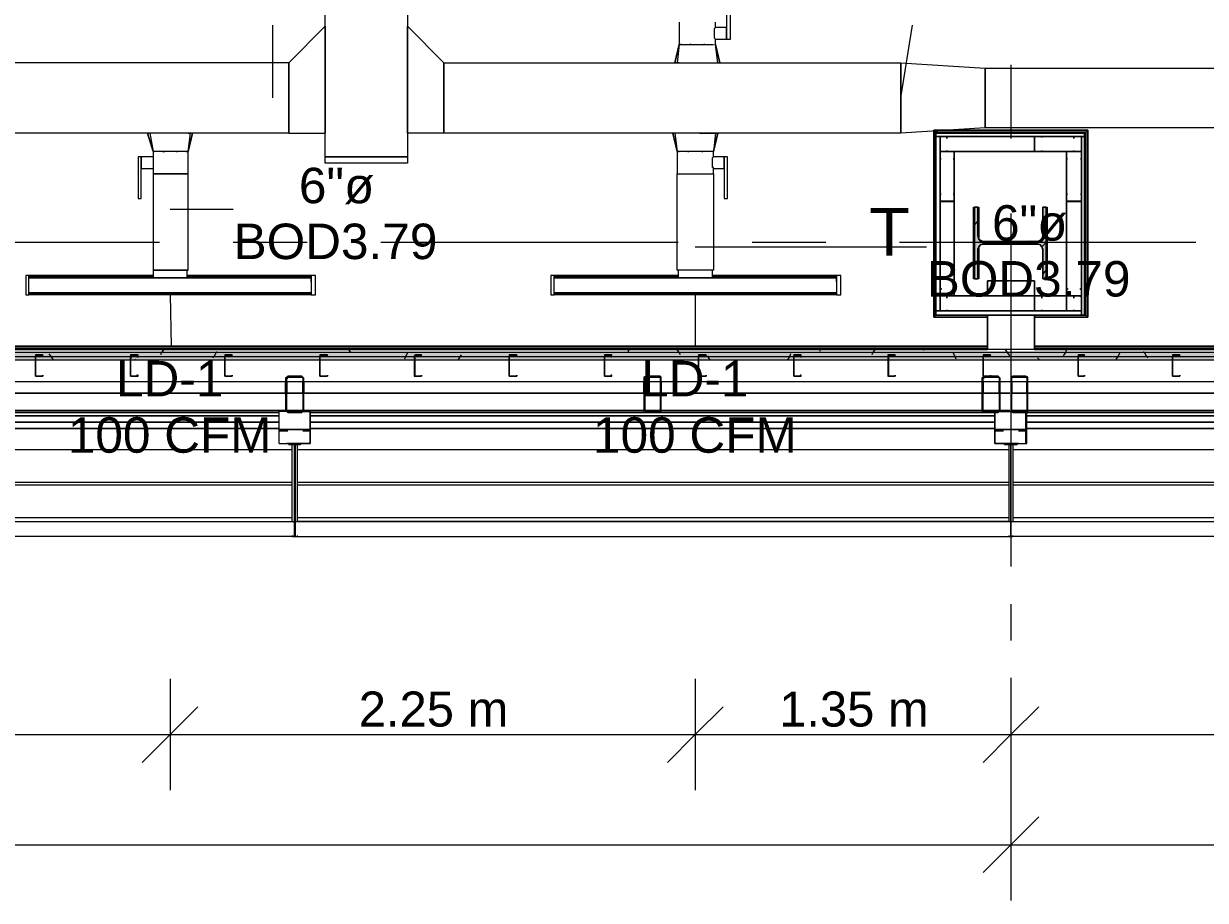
# Model space of a CAD drawing. Header units: metres. Extents: x -2 to 237, y -8 to 52.
# Drawn here: x 47.14 to 52.21, y 7.19 to 10.95 of the extents above; entities that cross this region are included whole.
import ezdxf

# ---------------------------------------------------------------- set-up
doc = ezdxf.new("R2010")
doc.units = ezdxf.units.M
doc.layers.add('HVAC - Ductos', color=5, linetype='Continuous', lineweight=0)
doc.layers.add('PDF2_Text', color=7, linetype='Continuous', lineweight=0)
doc.layers.add('PDF2_Geometry', color=7, linetype='Continuous', lineweight=0, true_color=0xaaaaaa)
doc.layers.add('PDF2_Solid Fills', color=7, linetype='Continuous', lineweight=0, true_color=0xffffff)
doc.styles.add('PDF Helvetica', font='')
doc.styles.get('PDF Helvetica').set_extended_font_data('Helvetica')

msp = doc.modelspace()

# ---------------------------------------------------------------- hatches: boundary and pattern name
at = {"layer": 'PDF2_Solid Fills', "lineweight": 0, "transparency": 33554559}
for points in [[(51.5098, 10.1648), (51.5052, 10.0318), (51.496, 10.0226), (51.2438, 10.018), (51.2438, 10.0226), (51.2392, 10.0272), (51.2346, 10.0272), (51.2346, 10.041), (51.23, 10.041), (51.23, 10.1648), (51.2163, 10.1648), (51.2163, 9.8575), (51.23, 9.8575), (51.23, 9.9905), (51.2346, 9.9997), (51.2438, 10.0089), (51.496, 10.0089), (51.5098, 9.9951), (51.5098, 9.8575), (51.5236, 9.8575), (51.5236, 10.1648)], [(4.4593, 9.5227), (56.4401, 9.5227), (56.4401, 9.541), (4.4593, 9.541)]]:
    msp.add_hatch(color=256, dxfattribs=at).paths.add_polyline_path(points)
h = msp.add_hatch(color=256, dxfattribs=at)
h.paths.add_polyline_path([(6.1562, 9.509), (6.1562, 9.5227), (4.4593, 9.5227), (4.4593, 9.509)])
h.paths.add_polyline_path([(55.7246, 9.5227), (55.7246, 9.509), (56.4538, 9.509), (56.4538, 9.5227)])
h.paths.add_polyline_path([(53.6929, 9.5227), (53.6929, 9.509), (55.72, 9.509), (55.72, 9.5227)])
h.paths.add_polyline_path([(50.8494, 9.5227), (50.8494, 9.509), (53.6883, 9.509), (53.6883, 9.5227)])
h.paths.add_polyline_path([(48.8177, 9.5227), (48.8177, 9.509), (50.8448, 9.509), (50.8448, 9.5227)])
h.paths.add_polyline_path([(45.9742, 9.5227), (45.9742, 9.509), (48.8131, 9.509), (48.8131, 9.5227)])
h.paths.add_polyline_path([(43.9425, 9.5227), (43.9425, 9.509), (45.9696, 9.509), (45.9696, 9.5227)])
h.paths.add_polyline_path([(43.1307, 9.5227), (43.1307, 9.509), (43.9379, 9.509), (43.9379, 9.5227)])
h.paths.add_polyline_path([(41.099, 9.5227), (41.099, 9.509), (43.1261, 9.509), (43.1261, 9.5227)])
h.paths.add_polyline_path([(39.0673, 9.5227), (39.0673, 9.509), (41.0944, 9.509), (41.0944, 9.5227)])
h.paths.add_polyline_path([(38.2555, 9.5227), (38.2555, 9.509), (39.0627, 9.509), (39.0627, 9.5227)])
h.paths.add_polyline_path([(36.2238, 9.5227), (36.2238, 9.509), (38.2509, 9.509), (38.2509, 9.5227)])
h.paths.add_polyline_path([(34.1921, 9.5227), (34.1921, 9.509), (36.2192, 9.509), (36.2192, 9.5227)])
h.paths.add_polyline_path([(33.3803, 9.5227), (33.3803, 9.509), (34.1875, 9.509), (34.1875, 9.5227)])
h.paths.add_polyline_path([(31.3486, 9.5227), (31.3486, 9.509), (33.3757, 9.509), (33.3757, 9.5227)])
h.paths.add_polyline_path([(28.5051, 9.5227), (28.5051, 9.509), (31.344, 9.509), (31.344, 9.5227)])
h.paths.add_polyline_path([(26.4734, 9.5227), (26.4734, 9.509), (28.5005, 9.509), (28.5005, 9.5227)])
h.paths.add_polyline_path([(23.6299, 9.5227), (23.6299, 9.509), (26.4688, 9.509), (26.4688, 9.5227)])
h.paths.add_polyline_path([(21.5982, 9.5227), (21.5982, 9.509), (23.6253, 9.509), (23.6253, 9.5227)])
h.paths.add_polyline_path([(20.7864, 9.5227), (20.7864, 9.509), (21.5936, 9.509), (21.5936, 9.5227)])
h.paths.add_polyline_path([(18.7547, 9.5227), (18.7547, 9.509), (20.7818, 9.509), (20.7818, 9.5227)])
h.paths.add_polyline_path([(16.7229, 9.5227), (16.7229, 9.509), (18.7501, 9.509), (18.7501, 9.5227)])
h.paths.add_polyline_path([(15.9112, 9.5227), (15.9112, 9.509), (16.7184, 9.509), (16.7184, 9.5227)])
h.paths.add_polyline_path([(13.8795, 9.5227), (13.8795, 9.509), (15.9066, 9.509), (15.9066, 9.5227)])
h.paths.add_polyline_path([(11.8478, 9.5227), (11.8478, 9.509), (13.8749, 9.509), (13.8749, 9.5227)])
h.paths.add_polyline_path([(11.036, 9.5227), (11.036, 9.509), (11.8432, 9.509), (11.8432, 9.5227)])
h.paths.add_polyline_path([(9.0043, 9.5227), (9.0043, 9.509), (11.0314, 9.509), (11.0314, 9.5227)])
h.paths.add_polyline_path([(6.1608, 9.5227), (6.1608, 9.509), (8.9997, 9.509), (8.9997, 9.5227)])
h = msp.add_hatch(color=256, dxfattribs=at)
h.paths.add_polyline_path([(48.3407, 9.4355), (48.3361, 9.4355), (48.3361, 9.2934), (48.3407, 9.4349)])
h.paths.add_polyline_path([(48.2719, 9.4355), (48.3315, 9.4401), (48.2673, 9.4401), (48.2627, 9.4355), (48.2627, 9.2934), (48.2673, 9.431)])
h.paths.add_polyline_path([(48.3315, 9.2842), (48.3315, 9.2888), (48.2719, 9.2888)])
h.paths.add_polyline_path([(48.2719, 9.2888), (48.2719, 9.2934), (48.2673, 9.2934)])
h = msp.add_hatch(color=256, dxfattribs=at)
h.paths.add_polyline_path([(49.7992, 9.2888), (49.8083, 9.2934), (49.8038, 9.2934), (49.8038, 9.4355), (49.8679, 9.4355), (49.8679, 9.2888), (49.8725, 9.4401), (49.7992, 9.4401)])
h.paths.add_polyline_path([(49.8679, 9.2842), (49.8679, 9.2888), (49.8083, 9.2888)])
h = msp.add_hatch(color=256, dxfattribs=at)
h.paths.add_polyline_path([(51.3263, 9.4355), (51.3218, 9.4355), (51.3218, 9.2934), (51.3263, 9.4341)])
h.paths.add_polyline_path([(51.2576, 9.4355), (51.3172, 9.4401), (51.253, 9.4401), (51.2484, 9.4355), (51.2484, 9.2934), (51.253, 9.431)])
h.paths.add_polyline_path([(51.3172, 9.2842), (51.3172, 9.2888), (51.2576, 9.2888)])
h.paths.add_polyline_path([(51.2576, 9.2888), (51.2576, 9.2934), (51.253, 9.2934)])
h = msp.add_hatch(color=256, dxfattribs=at)
h.paths.add_polyline_path([(51.3768, 9.4355), (51.4365, 9.4401), (51.3722, 9.4401), (51.3722, 9.2888), (51.3814, 9.2934), (51.3768, 9.2934)])
h.paths.add_polyline_path([(51.4411, 9.2888), (51.4456, 9.4395), (51.4456, 9.4401), (51.4411, 9.4401)])
h.paths.add_polyline_path([(51.4365, 9.2842), (51.4365, 9.2888), (51.3814, 9.2888)])

# ---------------------------------------------------------------- linework, layer by layer
at = {"layer": 'HVAC - Ductos', "lineweight": 0}
for points in [[(48.7856, 11.371), (48.7856, 10.3803), (48.4324, 10.3803), (48.4324, 11.371)], [(48.7856, 10.4813), (48.7856, 10.9399), (48.9415, 10.7839), (48.9415, 10.4813), (48.9415, 10.7839), (50.8999, 10.7839), (50.8999, 10.4813), (48.9415, 10.4813)], [(49.9597, 10.8619), (49.9551, 10.8619)], [(50.001, 10.8619), (49.9964, 10.8619)], [(50.0606, 10.8619), (50.056, 10.8619)], [(51.2622, 10.761), (55.3027, 10.761), (55.3027, 10.5042), (51.2622, 10.5042)], [(47.8638, 10.4813), (47.8454, 10.4033), (47.8638, 10.4813), (47.8592, 10.4813)], [(50.1156, 10.4813), (50.111, 10.4813)], [(47.7353, 10.4033), (47.7399, 10.4033), (47.7445, 10.4033), (47.7399, 10.4033)], [(47.795, 10.4033), (47.7995, 10.4033)], [(47.8362, 10.4033), (47.8408, 10.4033)], [(49.9459, 10.4033), (49.9505, 10.4033)], [(49.9872, 10.4033), (49.9918, 10.4033)], [(50.0468, 10.4033), (50.0514, 10.4033)], [(48.4324, 10.3803), (48.7856, 10.3803), (48.7856, 10.3528), (48.4324, 10.3528)], [(47.8454, 10.307), (47.8408, 10.307), (47.8362, 10.307), (47.8224, 10.307), (47.8041, 10.307), (47.7858, 10.307), (47.7674, 10.307), (47.7491, 10.307), (47.7307, 10.307), (47.7124, 10.307), (47.7033, 10.307), (47.6941, 10.307), (47.6941, 9.8942), (47.7033, 9.8942), (47.7124, 9.8942), (47.7307, 9.8942), (47.7491, 9.8942), (47.7674, 9.8942), (47.7858, 9.8942), (47.8041, 9.8942), (47.8224, 9.8942), (47.8362, 9.8942), (47.8408, 9.8942), (47.8454, 9.8942)], [(47.1483, 9.7887), (47.162, 9.7887), (47.162, 9.8713), (47.1483, 9.8713)], [(47.162, 9.8621), (48.3728, 9.8621)], [(48.3728, 9.7979), (47.162, 9.7979), (47.162, 9.8621), (48.3728, 9.8621)], [(48.3912, 9.7887), (48.3912, 9.8713), (48.3728, 9.8713), (48.3728, 9.7887)], [(49.4002, 9.7887), (49.4139, 9.7887), (49.4139, 9.8713), (49.4002, 9.8713)], [(49.4139, 9.8621), (50.6247, 9.8621)], [(50.6247, 9.7979), (49.4139, 9.7979), (49.4139, 9.8621), (50.6247, 9.8621)], [(50.643, 9.7887), (50.643, 9.8713), (50.6247, 9.8713), (50.6247, 9.7887)]]:
    msp.add_lwpolyline(points, close=True, dxfattribs=at)
for points in [[(50.1018, 10.8619), (50.1064, 10.8619), (50.1064, 10.8848), (50.1523, 10.8848), (50.1707, 10.8848), (50.1707, 11.0637)], [(50.1523, 11.0637), (50.1523, 10.8848), (50.1523, 10.8894), (50.1523, 10.894), (50.1523, 10.8986), (50.1523, 10.9032), (50.1523, 10.9124), (50.1523, 10.9169), (50.1523, 10.9215), (50.1523, 10.9307), (50.1523, 10.9353), (50.1064, 10.9353), (50.1064, 10.9582)], [(49.9505, 10.9582), (49.9505, 10.8619), (49.9551, 10.8619), (49.9597, 10.8619), (49.9642, 10.8619), (49.9734, 10.8619), (49.9918, 10.8619), (50.0101, 10.8619), (50.0284, 10.8619), (50.0468, 10.8619), (50.0652, 10.8619), (50.0835, 10.8619), (50.0972, 10.8619)], [(48.2077, 10.6326), (48.2077, 10.9445)], [(48.2765, 10.7839), (48.4324, 10.9399)], [(48.4324, 10.9399), (48.4324, 10.4813)], [(50.1064, 10.8848), (50.1018, 10.8894), (50.1018, 10.8986), (50.1018, 10.9078), (50.1018, 10.9169), (50.1018, 10.9215), (50.1018, 10.9307), (50.1064, 10.9353)], [(50.8999, 10.6326), (50.9503, 10.9445)], [(49.9367, 10.7839), (49.9321, 10.7839), (49.9505, 10.8619), (49.9321, 10.7839), (49.9367, 10.7839), (49.9413, 10.7839), (49.9459, 10.7839), (49.9551, 10.7839)], [(49.9505, 10.8619), (49.9413, 10.7839)], [(50.1247, 10.7839), (50.1064, 10.8619), (50.1247, 10.7839)], [(50.1156, 10.7839), (50.1064, 10.8619)], [(48.2765, 10.7839), (48.2765, 10.4813), (46.9282, 10.4813)], [(48.2765, 10.7839), (46.9282, 10.7839)], [(48.2765, 10.4813), (48.2765, 10.7839)], [(49.9505, 10.7839), (49.9459, 10.7839)], [(49.9597, 10.7839), (49.9734, 10.7839), (49.978, 10.7839)], [(49.9826, 10.7839), (49.9872, 10.7839), (49.9964, 10.7839), (50.0101, 10.7839), (50.0147, 10.7839), (50.0193, 10.7839), (50.0422, 10.7839)], [(50.0468, 10.7839), (50.0514, 10.7839), (50.0606, 10.7839), (50.0744, 10.7839), (50.079, 10.7839), (50.0835, 10.7839), (50.1018, 10.7839), (50.1156, 10.7839), (50.1201, 10.7839), (50.1247, 10.7839), (50.1201, 10.7839)], [(50.8999, 10.7839), (51.2622, 10.761)], [(50.8999, 10.4813), (50.8999, 10.7839)], [(51.2622, 10.761), (51.2622, 10.5042)], [(51.2622, 10.5042), (50.8999, 10.4813)], [(47.6803, 10.4813), (47.6941, 10.4033), (47.6941, 10.3803), (47.6436, 10.3803), (47.6298, 10.3803), (47.6298, 10.2015), (47.6436, 10.2015), (47.6436, 10.3803), (47.6436, 10.3757), (47.6436, 10.3666), (47.6436, 10.362), (47.6436, 10.3574), (47.6436, 10.3483), (47.6436, 10.3437), (47.6436, 10.3391), (47.6436, 10.3345), (47.6436, 10.3299), (47.6941, 10.3299), (47.6941, 10.307), (47.7033, 10.307), (47.7124, 10.307), (47.7307, 10.307), (47.7491, 10.307), (47.7674, 10.307), (47.7858, 10.307), (47.8041, 10.307), (47.8224, 10.307), (47.8362, 10.307), (47.8408, 10.307), (47.8454, 10.307), (47.8454, 10.4033), (47.8408, 10.4033), (47.8362, 10.4033), (47.8224, 10.4033), (47.8041, 10.4033), (47.7858, 10.4033), (47.7674, 10.4033), (47.7491, 10.4033), (47.7307, 10.4033), (47.7124, 10.4033), (47.7033, 10.4033), (47.6987, 10.4033), (47.6941, 10.4033), (47.6987, 10.4033), (47.6941, 10.4033)], [(47.6941, 10.4813), (47.6849, 10.4813), (47.6803, 10.4813), (47.6757, 10.4813), (47.6711, 10.4813), (47.6757, 10.4813)], [(47.6711, 10.4813), (47.6941, 10.4033), (47.6711, 10.4813)], [(47.717, 10.4813), (47.7124, 10.4813), (47.6987, 10.4813)], [(47.7812, 10.4813), (47.7583, 10.4813), (47.7537, 10.4813), (47.7491, 10.4813), (47.7353, 10.4813), (47.7261, 10.4813), (47.7216, 10.4813)], [(47.8454, 10.4033), (47.8546, 10.4813), (47.8408, 10.4813), (47.8224, 10.4813), (47.8178, 10.4813), (47.8133, 10.4813), (47.8041, 10.4813), (47.7904, 10.4813), (47.7858, 10.4813)], [(47.8454, 10.4813), (47.85, 10.4813)], [(48.2765, 10.4813), (48.4324, 10.4813)], [(49.9688, 10.4813), (49.9642, 10.4813), (49.9459, 10.4813), (49.9367, 10.4813), (49.9321, 10.4813), (49.9413, 10.4033), (49.923, 10.4813), (49.9276, 10.4813), (49.923, 10.4813), (49.9413, 10.4033)], [(50.0376, 10.4813), (50.0422, 10.4813), (50.0514, 10.4813), (50.0606, 10.4813), (50.0652, 10.4813), (50.0744, 10.4813), (50.0927, 10.4813), (50.1018, 10.4813), (50.1064, 10.4813), (50.0972, 10.4033), (50.0927, 10.4033), (50.0881, 10.4033), (50.0835, 10.4033), (50.0744, 10.4033), (50.056, 10.4033), (50.0376, 10.4033), (50.0193, 10.4033), (50.001, 10.4033), (49.9826, 10.4033), (49.9642, 10.4033), (49.9551, 10.4033), (49.9505, 10.4033), (49.9459, 10.4033), (49.9413, 10.4033), (49.9413, 10.307), (49.9459, 10.307), (49.9551, 10.307), (49.9642, 10.307), (49.9826, 10.307), (50.001, 10.307), (50.0193, 10.307), (50.0376, 10.307), (50.056, 10.307), (50.0744, 10.307), (50.0835, 10.307), (50.0927, 10.307), (50.0972, 10.307), (50.0972, 10.3299), (50.1431, 10.3299), (50.1431, 10.3345), (50.1431, 10.3391), (50.1431, 10.3437), (50.1431, 10.3483), (50.1431, 10.3574), (50.1431, 10.362), (50.1431, 10.3666), (50.1431, 10.3757), (50.1431, 10.3803), (50.1431, 10.2015), (50.1569, 10.2015), (50.1569, 10.3803), (50.1431, 10.3803), (50.0972, 10.3803), (50.0972, 10.4033)], [(50.001, 10.4813), (49.9872, 10.4813), (49.978, 10.4813), (49.9734, 10.4813)], [(50.033, 10.4813), (50.0101, 10.4813), (50.0055, 10.4813)], [(50.1156, 10.4813), (50.0972, 10.4033), (50.1156, 10.4813)], [(47.6941, 10.3803), (47.6941, 10.3757), (47.6941, 10.3666), (47.6941, 10.362), (47.6941, 10.3528), (47.6941, 10.3437), (47.6941, 10.3345), (47.6941, 10.3299)], [(50.0972, 10.3299), (50.0972, 10.3345), (50.0927, 10.3345), (50.0927, 10.3437), (50.0927, 10.3528), (50.0927, 10.362), (50.0927, 10.3666), (50.0927, 10.3757), (50.0972, 10.3803)], [(50.0972, 9.8942), (50.0927, 9.8942), (50.0835, 9.8942), (50.0744, 9.8942), (50.056, 9.8942), (50.0376, 9.8942), (50.0193, 9.8942), (50.001, 9.8942), (49.9826, 9.8942), (49.9642, 9.8942), (49.9551, 9.8942), (49.9459, 9.8942), (49.9413, 9.8942), (49.9413, 10.307), (49.9459, 10.307), (49.9551, 10.307), (49.9642, 10.307), (49.9826, 10.307), (50.001, 10.307), (50.0193, 10.307), (50.0376, 10.307), (50.056, 10.307), (50.0744, 10.307), (50.0835, 10.307), (50.0927, 10.307), (50.0972, 10.307), (50.0972, 9.8942), (50.0927, 9.8942), (50.0835, 9.8942), (50.0744, 9.8942), (50.056, 9.8942), (50.0376, 9.8942), (50.0193, 9.8942), (50.001, 9.8942), (49.9826, 9.8942), (49.9688, 9.8942), (49.9551, 9.8942), (49.9459, 9.8942), (49.9459, 9.8621), (49.9551, 9.8621), (49.9688, 9.8621), (49.9826, 9.8621), (50.001, 9.8621), (50.0193, 9.8621), (50.0376, 9.8621), (50.056, 9.8621), (50.0744, 9.8621), (50.0835, 9.8621), (50.0927, 9.8621), (50.0927, 9.8942)], [(47.7674, 10.1557), (48.038, 10.1557)], [(50.0193, 9.9951), (51.01, 9.9951)], [(47.8454, 9.8942), (47.8408, 9.8942), (47.8316, 9.8942), (47.8224, 9.8942), (47.8041, 9.8942), (47.7858, 9.8942), (47.7674, 9.8942), (47.7491, 9.8942), (47.7307, 9.8942), (47.717, 9.8942), (47.7033, 9.8942), (47.6941, 9.8942), (47.6941, 9.8621), (47.7033, 9.8621), (47.717, 9.8621), (47.7307, 9.8621), (47.7491, 9.8621), (47.7674, 9.8621), (47.7858, 9.8621), (47.8041, 9.8621), (47.8224, 9.8621), (47.8316, 9.8621), (47.8408, 9.8621), (47.8408, 9.8942)], [(47.162, 9.8438), (47.162, 9.8483), (47.162, 9.8529), (47.162, 9.8713), (47.162, 9.8667), (47.6941, 9.8667)], [(47.6941, 9.8713), (47.162, 9.8713)], [(47.162, 9.8483), (47.162, 9.8529), (47.162, 9.8575)], [(48.3728, 9.8438), (48.3728, 9.8483), (48.3728, 9.8529), (48.3728, 9.8713), (48.3728, 9.8667), (47.8408, 9.8667)], [(48.3728, 9.8713), (47.8408, 9.8713)], [(48.3728, 9.8575), (48.3728, 9.8529), (48.3728, 9.8483)], [(49.4139, 9.8438), (49.4139, 9.8483), (49.4139, 9.8529), (49.4139, 9.8713), (49.4139, 9.8667), (49.9459, 9.8667)], [(49.9459, 9.8713), (49.4139, 9.8713)], [(49.4139, 9.8483), (49.4139, 9.8529), (49.4139, 9.8575)], [(50.6247, 9.8438), (50.6247, 9.8483), (50.6247, 9.8529), (50.6247, 9.8713), (50.6247, 9.8667), (50.0927, 9.8667)], [(50.6247, 9.8713), (50.0927, 9.8713)], [(50.6247, 9.8575), (50.6247, 9.8529), (50.6247, 9.8483)], [(48.3728, 9.8208), (48.3728, 9.8117), (48.3728, 9.7933), (48.3728, 9.7887), (47.162, 9.7887), (47.162, 9.7933), (47.162, 9.8117), (47.162, 9.8208)], [(47.162, 9.8071), (47.162, 9.8117), (47.162, 9.8162)], [(47.162, 9.7933), (48.3728, 9.7933)], [(47.7674, 9.7887), (47.772, 9.5686)], [(48.3728, 9.8162), (48.3728, 9.8117), (48.3728, 9.8071)], [(50.6247, 9.8208), (50.6247, 9.8117), (50.6247, 9.7933), (50.6247, 9.7887), (49.4139, 9.7887), (49.4139, 9.7933), (49.4139, 9.8117), (49.4139, 9.8208)], [(49.4139, 9.8071), (49.4139, 9.8117), (49.4139, 9.8162)], [(49.4139, 9.7933), (50.6247, 9.7933)], [(50.0193, 9.7887), (50.0193, 9.5686)], [(50.6247, 9.8162), (50.6247, 9.8117), (50.6247, 9.8071)]]:
    msp.add_lwpolyline(points, dxfattribs=at)
at = {"layer": 'HVAC - Ductos', "color": 252, "lineweight": 0, "true_color": 0x939598}
for points in [[(47.7674, 8.1423), (47.7674, 7.9037), (47.7674, 7.6653)], [(50.0193, 8.1423), (50.0193, 7.9037), (50.0193, 7.6653)], [(51.3722, 8.1423), (51.3722, 7.9037), (51.3722, 7.6653)], [(47.8867, 8.023), (47.7674, 7.9037), (47.6481, 7.7845)], [(50.1385, 8.023), (50.0193, 7.9037), (49.9001, 7.7845)], [(51.4915, 8.023), (51.3722, 7.9037), (51.253, 7.7845)], [(34.2701, 7.9037), (36.577, 7.9037), (38.7096, 7.9037), (40.7504, 7.9037), (42.163, 7.9037), (43.4196, 7.9037), (45.5569, 7.9037), (47.7674, 7.9037), (50.0193, 7.9037), (51.3722, 7.9037), (53.7388, 7.9037), (56.2108, 7.9037)], [(51.3722, 7.6699), (51.3722, 7.4314), (51.3722, 7.1929)], [(51.4915, 7.5506), (51.3722, 7.4314), (51.253, 7.3121)], [(5.1014, 7.4314), (14.5491, 7.4314), (23.7537, 7.4314), (32.9583, 7.4314), (42.163, 7.4314), (51.3722, 7.4314), (56.2108, 7.4314)]]:
    msp.add_lwpolyline(points, dxfattribs=at)
at = {"layer": 'PDF2_Geometry', "lineweight": 0}
for points in [[(56.408, 23.3686), (56.408, 21.8782), (55.3485, 21.8782), (55.3485, 21.8644), (56.408, 21.8644), (56.408, 9.5548), (4.4593, 9.5548)], [(56.408, 21.8644), (56.4538, 21.8644), (56.4401, 21.8644), (56.4217, 21.8644), (56.4217, 9.5548), (56.4217, 9.541), (4.4593, 9.541)], [(4.4593, 9.4172), (56.5456, 9.4172), (56.5456, 9.4401), (56.5456, 9.5089), (56.5456, 9.5548), (56.5456, 9.8483), (56.5456, 10.252), (56.5456, 10.6601), (56.5456, 11.0637)], [(51.3722, 10.7748), (51.3722, 10.4583)], [(51.0512, 10.4813), (51.0512, 9.7016), (51.0512, 10.4813)], [(51.6887, 10.4813), (51.0512, 10.4813), (51.6887, 10.4813)], [(51.6887, 9.7016), (51.6887, 10.4813), (51.6887, 9.7016)], [(51.3722, 10.1373), (51.3722, 9.1008)], [(51.2163, 10.0869), (51.23, 10.1052)], [(47.7216, 10.0134), (46.4512, 10.0134)], [(48.3545, 10.0134), (48.038, 10.0134)], [(49.9459, 10.0134), (48.6709, 10.0134)], [(50.5788, 10.0134), (50.2624, 10.0134)], [(52.1656, 10.0134), (50.8953, 10.0134)], [(51.5052, 9.9951), (51.5236, 10.0134)], [(51.5098, 9.8759), (51.5236, 9.8942)], [(51.3906, 9.8483), (51.386, 9.8483), (51.3814, 9.8483), (51.3768, 9.8483), (51.3814, 9.8483), (51.386, 9.8483), (51.3906, 9.8483), (51.4731, 9.8483), (51.2714, 9.8483), (51.3493, 9.8483), (51.3539, 9.8483), (51.3585, 9.8483), (51.3631, 9.8483), (51.3585, 9.8483), (51.3539, 9.8483), (51.3493, 9.8483)], [(51.4731, 9.7841), (51.4731, 9.8483), (51.4731, 9.7841)], [(51.0512, 9.7016), (51.6887, 9.7016), (51.0512, 9.7016)], [(42.2685, 9.5548), (51.2714, 9.5548)], [(42.2685, 9.5548), (51.2714, 9.5548)], [(42.2685, 9.5548), (51.2714, 9.5548)], [(51.4731, 9.5548), (55.8714, 9.5548)], [(51.4731, 9.5548), (55.8714, 9.5548)], [(51.4731, 9.5548), (55.8714, 9.5548)], [(48.8131, 9.5227), (48.4095, 9.5227), (48.0013, 9.5227), (47.5978, 9.5227), (47.1896, 9.5227), (46.786, 9.5227), (46.3778, 9.5227), (45.9742, 9.5227)], [(48.8131, 9.5089), (48.4095, 9.5089), (48.0013, 9.5089), (47.5978, 9.5089), (47.1896, 9.5089), (46.786, 9.5089), (46.3778, 9.5089), (45.9742, 9.5089)], [(50.8448, 9.5227), (50.4412, 9.5227), (50.033, 9.5227), (49.6295, 9.5227), (49.2213, 9.5227), (48.8177, 9.5227)], [(50.8448, 9.5089), (50.4412, 9.5089), (50.033, 9.5089), (49.6295, 9.5089), (49.2213, 9.5089), (48.8177, 9.5089)], [(53.6883, 9.5227), (53.2847, 9.5227), (52.8765, 9.5227), (52.4729, 9.5227), (52.0647, 9.5227), (51.6612, 9.5227), (51.253, 9.5227), (50.8494, 9.5227)], [(53.6883, 9.5089), (53.2847, 9.5089), (52.8765, 9.5089), (52.4729, 9.5089), (52.0647, 9.5089), (51.6612, 9.5089), (51.253, 9.5089), (50.8494, 9.5089)], [(51.2576, 9.4401), (51.253, 9.4355), (51.2484, 9.431), (51.2484, 9.2934), (51.253, 9.2888), (51.2576, 9.2842), (51.3172, 9.2842), (51.3218, 9.2888), (51.3264, 9.2934), (51.3264, 9.431), (51.3218, 9.4355), (51.3172, 9.4401), (51.2851, 9.4401)], [(51.4411, 9.431), (51.4456, 9.431)], [(48.2627, 9.3668), (48.2627, 9.4172)], [(48.2673, 9.4172), (48.2673, 9.3668)], [(48.3361, 9.3668), (48.3361, 9.4172)], [(48.3407, 9.4172), (48.3407, 9.3668)], [(49.7992, 9.3668), (49.7992, 9.4172)], [(49.8038, 9.4172), (49.8038, 9.3668)], [(49.8679, 9.4172), (49.8679, 9.3668), (49.8725, 9.3714)], [(49.8725, 9.4172), (49.8725, 9.3668)], [(51.2484, 9.4172), (51.2484, 9.3668)], [(51.253, 9.4172), (51.253, 9.3668)], [(51.3218, 9.3668), (51.3218, 9.4172)], [(51.3264, 9.3668), (51.3264, 9.4172)], [(51.3722, 9.4172), (51.3722, 9.3668)], [(51.3768, 9.4172), (51.3768, 9.3668)], [(51.4411, 9.3668), (51.4411, 9.4172)], [(51.4456, 9.3668), (51.4456, 9.4172)], [(48.3361, 9.3438), (48.3407, 9.3484)], [(51.3722, 9.3576), (51.3768, 9.3622)], [(48.2719, 9.2888), (48.2352, 9.2888)], [(48.2352, 9.1513), (48.2352, 9.1558), (48.2352, 9.2017), (48.2352, 9.2063), (48.2352, 9.2109), (48.2352, 9.2155), (48.2352, 9.2842), (48.2352, 9.2888)], [(48.2719, 9.2888), (48.2352, 9.2888)], [(48.2352, 9.1513), (48.2352, 9.1558), (48.2352, 9.2017), (48.2352, 9.2063), (48.2352, 9.2109), (48.2352, 9.2155), (48.2352, 9.2842), (48.2352, 9.2888)], [(48.2811, 9.2842), (48.2857, 9.2888)], [(49.7992, 9.2934), (49.8038, 9.298)], [(51.2988, 9.2842), (51.3034, 9.2888)], [(51.3997, 9.1513), (51.4043, 9.1513), (51.3997, 9.1513), (51.3447, 9.1513), (51.3401, 9.1513), (51.3447, 9.1513), (51.3034, 9.1513), (51.3034, 9.1558), (51.3034, 9.2017), (51.3034, 9.2063), (51.3034, 9.2109), (51.3034, 9.2155), (51.3034, 9.2842), (51.3034, 9.2155), (51.3034, 9.2109), (51.3034, 9.2063), (51.3034, 9.2017), (51.3034, 9.1558), (51.3034, 9.1513), (51.3447, 9.1513), (51.3401, 9.1513), (51.3356, 9.1513), (51.3401, 9.1513), (51.3447, 9.1513), (51.3997, 9.1513), (51.4043, 9.1513), (51.3997, 9.1513), (51.4365, 9.1513), (51.4365, 9.1558), (51.4365, 9.2017), (51.4365, 9.2063), (51.4365, 9.2109), (51.4365, 9.2155), (51.4365, 9.2842)], [(51.3218, 9.3072), (51.3264, 9.3118)], [(51.3997, 9.1467), (51.3997, 9.1513), (51.3997, 9.1467), (51.3997, 9.1513), (51.4411, 9.1513), (51.4411, 9.1558), (51.4411, 9.2017), (51.4411, 9.2063), (51.4411, 9.2109), (51.4411, 9.2155), (51.4411, 9.2842)], [(51.4227, 9.2842), (51.4273, 9.2888)], [(51.4411, 9.3072), (51.4456, 9.3118)], [(49.7992, 9.2155), (49.8725, 9.2155)], [(51.4365, 9.2109), (51.3034, 9.2109), (51.4411, 9.2109)], [(51.4411, 9.2063), (51.4043, 9.2063), (51.4365, 9.2063)], [(45.245, 8.8165), (48.2903, 8.8165), (48.2903, 9.1467), (48.2995, 9.1467), (48.304, 9.1467), (48.304, 8.8165), (48.304, 8.8027), (48.304, 8.7843), (48.304, 8.7706), (48.304, 8.7614), (48.304, 8.7568), (48.304, 8.7522), (45.2313, 8.7522)], [(48.2903, 9.1237), (45.245, 9.1237)], [(48.2352, 9.1513), (48.2765, 9.1513)], [(48.2352, 9.1513), (48.2765, 9.1513)], [(48.2765, 9.1513), (48.2719, 9.1513), (48.2673, 9.1513)], [(48.2765, 9.1513), (48.2719, 9.1513), (48.2673, 9.1513)], [(48.2765, 9.1513), (48.2765, 9.1467)], [(48.2765, 9.1513), (48.2765, 9.1467)], [(48.2903, 9.1467), (48.2765, 9.1467), (48.2765, 9.1513), (48.2765, 9.1467), (48.2903, 9.1467), (48.2995, 9.1467), (48.304, 9.1467), (48.3178, 9.1467), (48.304, 9.1467)], [(51.3447, 9.1513), (51.3447, 9.1467), (51.3631, 9.1467), (51.3631, 8.8165), (48.3132, 8.8165), (48.3132, 9.1467), (48.3269, 9.1467), (48.3223, 9.1467), (48.3269, 9.1467), (48.2765, 9.1467), (48.3269, 9.1467), (48.3223, 9.1467), (48.3269, 9.1467), (48.3132, 9.1467)], [(48.2857, 9.1467), (48.2765, 9.1467), (48.2857, 9.1467)], [(48.2857, 9.1467), (48.2765, 9.1467), (48.2857, 9.1467)], [(48.304, 8.8165), (48.2995, 8.8165), (48.2995, 8.8027), (48.2995, 8.7843), (48.2995, 8.7706), (48.2995, 8.7614), (48.2995, 8.7568), (48.2995, 8.7522), (51.3722, 8.7522), (51.3722, 8.7568), (51.3722, 8.7614), (51.3722, 8.7706), (51.3722, 8.7843), (51.3722, 8.8027), (51.3722, 8.8165), (51.3722, 9.1467), (51.3585, 9.1467), (51.3631, 9.1467), (51.3447, 9.1467), (51.3951, 9.1467), (51.3906, 9.1467), (51.3951, 9.1467), (51.3814, 9.1467), (51.3814, 8.8165), (53.6608, 8.8165)], [(48.2995, 9.1467), (48.2995, 8.8165)], [(51.3631, 9.1237), (48.3132, 9.1237)], [(53.6791, 8.7522), (51.3722, 8.7522), (51.3722, 8.7568), (51.3722, 8.7614), (51.3722, 8.7706), (51.3722, 8.7843), (51.3722, 8.8027), (51.3722, 8.8165), (51.3722, 9.1467), (51.386, 9.1467), (51.3814, 9.1467), (51.3997, 9.1467), (51.3906, 9.1467), (51.3997, 9.1467), (51.3447, 9.1467)], [(51.3539, 9.1467), (51.3447, 9.1467), (51.3539, 9.1467)], [(51.3539, 9.1467), (51.3447, 9.1467), (51.3539, 9.1467)], [(51.3631, 9.1467), (51.3585, 9.1467), (51.3677, 9.1467)], [(51.3768, 9.1467), (51.386, 9.1467)], [(53.6608, 9.1237), (51.3814, 9.1237)], [(51.3722, 9.1008), (51.3722, 8.6238)], [(45.245, 8.9861), (48.2903, 8.9861)], [(48.2903, 8.9724), (45.245, 8.9724)], [(48.3132, 8.9861), (51.3631, 8.9861)], [(51.3631, 8.9724), (48.3132, 8.9724)], [(51.3814, 8.9861), (53.6608, 8.9861)], [(53.6608, 8.9724), (51.3814, 8.9724)], [(45.245, 8.8348), (48.2903, 8.8348)], [(48.3132, 8.8348), (51.3631, 8.8348)], [(51.3814, 8.8348), (53.6608, 8.8348)], [(45.2313, 8.8165), (48.304, 8.8165), (48.2995, 8.8165), (51.3722, 8.8165), (53.6791, 8.8165)], [(48.2903, 8.7568), (48.2903, 8.7522), (48.2995, 8.7522), (48.2995, 8.7568)], [(48.304, 8.7568), (48.304, 8.7522), (48.3132, 8.7522), (48.3132, 8.7568)], [(51.3631, 8.7568), (51.3631, 8.7522), (51.3722, 8.7522), (51.3722, 8.7568), (51.3722, 8.7522), (51.3814, 8.7522), (51.3814, 8.7568)], [(51.3722, 8.4633), (51.3722, 8.3074)]]:
    msp.add_lwpolyline(points, dxfattribs=at)
for points in [[(51.6887, 10.4858), (51.6933, 10.4858), (51.6979, 10.4904), (51.7025, 10.495), (51.042, 10.495), (51.042, 9.6924), (51.042, 9.697), (51.0466, 9.697), (51.0512, 9.7016), (51.0512, 10.4858), (51.0512, 9.7016), (51.0466, 9.697), (51.042, 9.697), (51.042, 9.6924), (51.042, 10.495), (51.7025, 10.495), (51.6979, 10.4904), (51.6933, 10.4858)], [(51.0512, 9.7016), (51.0512, 10.4858), (51.0466, 10.4858), (51.0466, 9.7016), (51.0512, 9.7016), (51.2714, 9.7016), (51.0466, 9.7016), (51.0512, 9.7016), (51.2714, 9.7016), (51.0512, 9.7016), (51.0466, 9.697), (51.042, 9.697), (51.042, 9.6924), (51.2714, 9.6924), (51.042, 9.6924), (51.2714, 9.6924), (51.042, 9.6924), (51.042, 9.697), (51.0466, 9.697), (51.0512, 9.7016), (51.6749, 9.7016), (51.6749, 9.7199), (51.0512, 9.7199), (51.0512, 9.7016), (51.0512, 10.4813), (51.0512, 10.4675), (51.6887, 10.4675), (51.6887, 10.4813), (51.0512, 10.4813), (51.6887, 10.4813), (51.0512, 10.4813), (51.6887, 10.4813), (51.6887, 10.4033), (51.6887, 9.7016), (51.6933, 9.7016), (51.6979, 9.697), (51.6979, 9.6924), (51.7025, 9.6924), (51.4731, 9.6924), (51.7025, 9.6924), (51.6979, 9.6924), (51.6979, 9.697), (51.6933, 9.7016), (51.6887, 9.7016), (51.4731, 9.7016), (51.6933, 9.7016), (51.6933, 10.4858), (51.6933, 9.7016), (51.4731, 9.7016), (51.6887, 9.7016), (51.6887, 10.4858), (51.6933, 10.4858), (51.6979, 10.4904), (51.7025, 10.495), (51.7025, 9.6924), (51.4731, 9.6924), (51.7025, 9.6924), (51.7025, 10.495), (51.6979, 10.4904), (51.6933, 10.4858), (51.6887, 10.4858), (51.0512, 10.4858), (51.0466, 10.4858), (51.0466, 9.7016)], [(51.0512, 10.4858), (51.0466, 10.4858), (51.6933, 10.4858), (51.0512, 10.4858), (51.0466, 10.4904), (51.042, 10.4904), (51.042, 10.495), (51.7025, 10.495), (51.7025, 9.6924), (51.6979, 9.6924), (51.6979, 9.697), (51.6933, 9.7016), (51.6887, 9.7016), (51.6887, 10.4813), (51.6887, 9.7016), (51.6933, 9.7016), (51.6979, 9.697), (51.6979, 9.6924), (51.7025, 9.6924), (51.7025, 10.495), (51.042, 10.495), (51.042, 10.4904), (51.0466, 10.4904), (51.0512, 10.4858), (51.0466, 10.4904), (51.042, 10.4904), (51.042, 10.495), (51.042, 9.6924), (51.042, 10.495), (51.042, 10.4904), (51.0466, 10.4904)], [(51.4731, 9.7016), (51.6887, 9.7016), (51.6108, 9.7016), (51.0512, 9.7016), (51.2714, 9.7016), (51.0512, 9.7016), (51.0466, 9.7016), (51.2714, 9.7016), (51.0512, 9.7016), (51.0512, 10.4813), (51.0512, 10.4033), (51.0512, 9.7841), (51.0512, 9.7016), (51.0512, 10.4858), (51.6933, 10.4858), (51.0466, 10.4858), (51.0512, 10.4858), (51.6887, 10.4858), (51.6887, 9.7016), (51.4731, 9.7016), (51.6933, 9.7016)], [(51.0695, 10.4675), (51.0512, 10.4675), (51.0512, 9.7199), (51.0695, 9.7199)], [(51.0695, 10.4033), (51.0695, 10.4629), (51.0695, 10.4675), (51.0971, 10.4675), (51.0971, 10.4583), (51.0971, 10.4675), (51.0695, 10.4675), (51.0695, 10.4629), (51.0695, 10.4033), (51.0971, 10.4033)], [(51.6749, 10.4033), (51.6108, 10.4033), (51.6108, 9.7841), (51.6108, 10.4033), (51.6749, 10.4033), (51.6749, 10.4675), (51.0695, 10.4675), (51.0695, 10.4033), (51.1291, 10.4033), (51.6108, 10.4033), (51.1291, 10.4033), (51.1291, 9.7841), (51.0695, 9.7841), (51.1291, 9.7841), (51.1291, 10.4033), (51.0695, 10.4033), (51.0695, 9.7841), (51.0695, 9.7199), (51.6108, 9.7199), (51.6749, 9.7199)], [(51.4777, 10.4033), (51.4731, 10.4033), (51.4731, 10.4629), (51.4731, 10.4675), (51.4777, 10.4675), (51.5052, 10.4675), (51.5052, 10.4629), (51.5052, 10.4675), (51.4777, 10.4675), (51.4731, 10.4675), (51.4731, 10.4629), (51.4731, 10.4033), (51.4777, 10.4033), (51.5052, 10.4033)], [(51.6428, 10.4583), (51.6428, 10.4675)], [(51.6703, 10.4675), (51.6749, 10.4675), (51.6749, 10.4629), (51.6749, 10.4033), (51.6703, 10.4033), (51.6428, 10.4033), (51.6428, 10.4079), (51.6428, 10.4033), (51.6703, 10.4033), (51.6749, 10.4033), (51.6749, 10.4629), (51.6703, 10.4675), (51.6428, 10.4675)], [(51.6749, 9.7016), (51.6887, 9.7016), (51.6887, 10.4675), (51.6749, 10.4675)], [(51.6933, 10.4858), (51.6933, 9.7016)], [(51.0695, 10.4033), (51.1291, 10.4033), (51.1291, 10.3711), (51.1246, 10.3711), (51.1291, 10.3711), (51.1291, 10.4033), (51.0695, 10.4033), (51.0695, 10.3711)], [(51.0971, 10.4079), (51.0971, 10.4033)], [(51.5052, 10.4079), (51.5052, 10.4033)], [(51.6108, 10.4033), (51.6703, 10.4033), (51.6749, 10.4033), (51.6749, 10.3711), (51.6703, 10.3711), (51.6749, 10.3711), (51.6749, 10.4033), (51.6703, 10.4033), (51.6108, 10.4033), (51.6108, 10.3711)], [(51.0741, 10.3711), (51.0695, 10.3711)], [(51.6153, 10.3711), (51.6108, 10.3711)], [(51.1291, 10.1923), (51.1291, 10.1877), (51.0695, 10.1877), (51.0695, 10.1923), (51.0695, 10.2198), (51.0741, 10.2198), (51.0695, 10.2198), (51.0695, 10.1923), (51.1291, 10.1923), (51.1291, 10.2198)], [(51.1246, 10.2198), (51.1291, 10.2198)], [(51.6749, 10.1923), (51.6749, 10.1877), (51.6703, 10.1877), (51.6108, 10.1877), (51.6108, 10.1923), (51.6108, 10.2198), (51.6153, 10.2198), (51.6108, 10.2198), (51.6108, 10.1923), (51.6703, 10.1923), (51.6749, 10.1923), (51.6749, 10.2198)], [(51.6703, 10.2198), (51.6749, 10.2198)], [(51.5098, 9.8575), (51.5098, 9.9814), (51.5052, 9.9951), (51.496, 10.0043), (51.4869, 10.0043), (51.253, 10.0043), (51.2438, 10.0043), (51.2346, 9.9951), (51.2346, 9.9814), (51.2346, 9.8575), (51.2117, 9.8575), (51.2117, 10.1648), (51.2346, 10.1648), (51.2346, 10.041), (51.2346, 10.0272), (51.2438, 10.0226), (51.253, 10.018), (51.4869, 10.018), (51.496, 10.0226), (51.5052, 10.0272), (51.5098, 10.041), (51.5098, 10.1648), (51.5282, 10.1648), (51.5282, 9.8575)], [(51.5236, 9.8575), (51.5236, 10.1648), (51.5098, 10.1648), (51.5098, 10.041), (51.5052, 10.0272), (51.496, 10.018), (51.4869, 10.018), (51.253, 10.018), (51.2438, 10.018), (51.2346, 10.0272), (51.23, 10.041), (51.23, 10.1648), (51.2163, 10.1648), (51.2163, 9.8575), (51.23, 9.8575), (51.23, 9.9859), (51.2346, 9.9951), (51.2438, 10.0043), (51.253, 10.0089), (51.4869, 10.0089), (51.496, 10.0043), (51.5052, 9.9951), (51.5098, 9.9859), (51.5098, 9.8575)], [(51.2714, 9.7841), (51.2714, 9.8483)], [(51.1291, 9.7841), (51.0695, 9.7841), (51.0695, 9.8162), (51.0741, 9.8162), (51.0741, 9.8117), (51.0695, 9.8117), (51.0695, 9.7841), (51.1291, 9.7841), (51.1291, 9.8117), (51.1246, 9.8117), (51.1246, 9.8162), (51.1291, 9.8162)], [(51.0695, 9.7199), (51.0695, 9.7795), (51.0695, 9.7841), (51.0971, 9.7841), (51.0971, 9.775), (51.0971, 9.7841), (51.0695, 9.7841), (51.0695, 9.7795), (51.0695, 9.7199), (51.0971, 9.7199)], [(51.6108, 9.7199), (51.6108, 9.7841), (51.1291, 9.7841), (51.6108, 9.7841)], [(51.4777, 9.7199), (51.4731, 9.7199), (51.4731, 9.7795), (51.4731, 9.7841), (51.4777, 9.7841), (51.5052, 9.7841), (51.5052, 9.775), (51.5052, 9.7841), (51.4777, 9.7841), (51.4731, 9.7795), (51.4731, 9.7199), (51.4777, 9.7199), (51.5052, 9.7199)], [(51.6749, 9.7841), (51.6703, 9.7841), (51.6108, 9.7841), (51.6108, 9.8162), (51.6153, 9.8162), (51.6153, 9.8117), (51.6108, 9.8117), (51.6108, 9.7841), (51.6703, 9.7841), (51.6749, 9.7841), (51.6749, 9.8117), (51.6703, 9.8117), (51.6703, 9.8162), (51.6749, 9.8162)], [(51.6428, 9.775), (51.6428, 9.7841)], [(51.6703, 9.7841), (51.6749, 9.7841), (51.6749, 9.7795), (51.6749, 9.7199), (51.6703, 9.7199), (51.6428, 9.7199), (51.6428, 9.7245), (51.6428, 9.7199), (51.6703, 9.7199), (51.6749, 9.7199), (51.6749, 9.7795), (51.6703, 9.7795), (51.6703, 9.7841), (51.6428, 9.7841)], [(51.0971, 9.7245), (51.0971, 9.7199)], [(51.2714, 9.5548), (51.2714, 9.7016)], [(51.4731, 9.5548), (51.4731, 9.7016)], [(51.5052, 9.7245), (51.5052, 9.7199)], [(42.2685, 9.5686), (51.2714, 9.5686)], [(42.2685, 9.5594), (51.2714, 9.5594)], [(47.2216, 9.5319), (47.1942, 9.5319), (47.1896, 9.5319), (47.1896, 9.5273), (47.1896, 9.4401), (47.1942, 9.4401), (47.2216, 9.4401), (47.2216, 9.4447), (47.2216, 9.4401), (47.1942, 9.4401), (47.1896, 9.4401), (47.1896, 9.5273), (47.1942, 9.5273), (47.2216, 9.5273), (47.2216, 9.5227)], [(47.6298, 9.5319), (47.5978, 9.5319), (47.5978, 9.5273), (47.5978, 9.4401), (47.6298, 9.4401), (47.6298, 9.4447), (47.6253, 9.4447), (47.6253, 9.4401), (47.5978, 9.4401), (47.5978, 9.5273), (47.6253, 9.5273), (47.6253, 9.5227), (47.6298, 9.5227)], [(48.0335, 9.5319), (48.0059, 9.5319), (48.0013, 9.5319), (48.0013, 9.5273), (48.0013, 9.4401), (48.0059, 9.4401), (48.0335, 9.4401), (48.0335, 9.4447), (48.0335, 9.4401), (48.0059, 9.4401), (48.0013, 9.4401), (48.0013, 9.5273), (48.0059, 9.5273), (48.0335, 9.5273), (48.0335, 9.5227)], [(48.4416, 9.5319), (48.4095, 9.5319), (48.4095, 9.5273), (48.4095, 9.4401), (48.4416, 9.4401), (48.4416, 9.4447), (48.4416, 9.4401), (48.4095, 9.4401), (48.4095, 9.5273), (48.4416, 9.5273), (48.4416, 9.5227)], [(48.8452, 9.5319), (48.8177, 9.5319), (48.8131, 9.5273), (48.8131, 9.4401), (48.8177, 9.4401), (48.8452, 9.4401), (48.8452, 9.4447), (48.8452, 9.4401), (48.8177, 9.4401), (48.8177, 9.5273), (48.8452, 9.5273), (48.8452, 9.5227)], [(49.2534, 9.5319), (49.2213, 9.5319), (49.2213, 9.5273), (49.2213, 9.4401), (49.2534, 9.4401), (49.2534, 9.4447), (49.2534, 9.4401), (49.2213, 9.4401), (49.2213, 9.5273), (49.2534, 9.5273), (49.2534, 9.5227)], [(49.6616, 9.5319), (49.6295, 9.5319), (49.6295, 9.5273), (49.6295, 9.4401), (49.6616, 9.4401), (49.6616, 9.4447), (49.657, 9.4447), (49.657, 9.4401), (49.6295, 9.4401), (49.6295, 9.5273), (49.657, 9.5273), (49.657, 9.5227), (49.6616, 9.5227)], [(50.0652, 9.5319), (50.0376, 9.5319), (50.033, 9.5319), (50.033, 9.5273), (50.033, 9.4401), (50.0376, 9.4401), (50.0652, 9.4401), (50.0652, 9.4447), (50.0652, 9.4401), (50.0376, 9.4401), (50.033, 9.4401), (50.033, 9.5273), (50.0376, 9.5273), (50.0652, 9.5273), (50.0652, 9.5227)], [(50.4733, 9.5319), (50.4412, 9.5319), (50.4412, 9.5273), (50.4412, 9.4401), (50.4733, 9.4401), (50.4733, 9.4447), (50.4687, 9.4447), (50.4687, 9.4401), (50.4412, 9.4401), (50.4412, 9.5273), (50.4687, 9.5273), (50.4687, 9.5227), (50.4733, 9.5227)], [(50.8769, 9.5319), (50.8494, 9.5319), (50.8448, 9.5319), (50.8448, 9.5273), (50.8448, 9.4401), (50.8494, 9.4401), (50.8769, 9.4401), (50.8769, 9.4447), (50.8769, 9.4401), (50.8494, 9.4401), (50.8494, 9.5273), (50.8769, 9.5273), (50.8769, 9.5227)], [(51.2851, 9.5319), (51.253, 9.5319), (51.253, 9.5273), (51.253, 9.4401), (51.2851, 9.4401), (51.2851, 9.4447), (51.2851, 9.4401), (51.253, 9.4401), (51.253, 9.5273), (51.2851, 9.5273), (51.2851, 9.5227)], [(51.4731, 9.5686), (55.8714, 9.5686)], [(51.4731, 9.5594), (55.8714, 9.5594)], [(51.6887, 9.5319), (51.6612, 9.5319), (51.6612, 9.5273), (51.6612, 9.4401), (51.6887, 9.4401), (51.6887, 9.4447), (51.6887, 9.4401), (51.6612, 9.4401), (51.6612, 9.5273), (51.6887, 9.5273), (51.6887, 9.5227)], [(52.0969, 9.5319), (52.0693, 9.5319), (52.0647, 9.5319), (52.0647, 9.5273), (52.0647, 9.4401), (52.0693, 9.4401), (52.0969, 9.4401), (52.0969, 9.4447), (52.0969, 9.4401), (52.0693, 9.4401), (52.0647, 9.4401), (52.0647, 9.5273), (52.0693, 9.5273), (52.0969, 9.5273), (52.0969, 9.5227)], [(48.2627, 9.2934), (48.2673, 9.2888), (48.2719, 9.2842), (48.3315, 9.2842), (48.3361, 9.2888), (48.3407, 9.2934), (48.3407, 9.431), (48.3361, 9.4355), (48.3315, 9.4401), (48.2719, 9.4401), (48.2673, 9.4355), (48.2627, 9.431)], [(48.3315, 9.2888), (48.2719, 9.2888), (48.2719, 9.2934), (48.2673, 9.2934), (48.2673, 9.431), (48.2719, 9.431), (48.2719, 9.4355), (48.3315, 9.4355), (48.3361, 9.431), (48.3361, 9.2934)], [(49.7992, 9.2934), (49.7992, 9.2888), (49.8083, 9.2842), (49.8679, 9.2842), (49.8725, 9.2888), (49.8725, 9.2934), (49.8725, 9.431), (49.8725, 9.4355), (49.8679, 9.4401), (49.8083, 9.4401), (49.7992, 9.4355), (49.7992, 9.431)], [(49.8679, 9.2888), (49.8083, 9.2888), (49.8038, 9.2934), (49.8038, 9.431), (49.8083, 9.4355), (49.8679, 9.4355), (49.8679, 9.431), (49.8679, 9.2934)], [(51.253, 9.431), (51.2576, 9.431), (51.2576, 9.4355), (51.3172, 9.4355), (51.3218, 9.431), (51.3218, 9.2934), (51.3172, 9.2888), (51.2576, 9.2888), (51.2576, 9.2934), (51.253, 9.2934)], [(51.4365, 9.4401), (51.3814, 9.4401), (51.3722, 9.4355), (51.3722, 9.431), (51.3722, 9.2934), (51.3722, 9.2888), (51.3814, 9.2842), (51.4365, 9.2842), (51.4456, 9.2888), (51.4456, 9.2934), (51.4456, 9.431), (51.4456, 9.4355)], [(51.4365, 9.4355), (51.4411, 9.431), (51.4411, 9.2934), (51.4365, 9.2888), (51.3814, 9.2888), (51.3768, 9.2934), (51.3768, 9.431), (51.3814, 9.4355)], [(48.2627, 9.3668), (46.8456, 9.3668)], [(48.3361, 9.3668), (48.2995, 9.3668), (48.2673, 9.3668), (48.2995, 9.3668)], [(49.7992, 9.3668), (48.3407, 9.3668)], [(49.8358, 9.3668), (49.8038, 9.3668), (49.8358, 9.3668), (49.8679, 9.3668)], [(49.8725, 9.3668), (51.2484, 9.3668)], [(51.253, 9.3668), (51.3218, 9.3668)], [(51.3264, 9.3668), (51.3677, 9.3668)], [(51.4411, 9.3668), (51.3768, 9.3668)], [(52.8674, 9.3668), (51.4456, 9.3668)], [(48.2352, 9.2842), (46.7677, 9.2842)], [(48.2627, 9.2934), (46.841, 9.2934)], [(48.2995, 9.2934), (48.2673, 9.2934)], [(48.3682, 9.1513), (48.3269, 9.1513), (48.3361, 9.1513), (48.3269, 9.1513), (48.2765, 9.1513), (48.2719, 9.1513), (48.2673, 9.1513), (48.2719, 9.1513), (48.2765, 9.1513), (48.3269, 9.1513), (48.3361, 9.1513), (48.3269, 9.1513), (48.3682, 9.1513), (48.3682, 9.1558), (48.3682, 9.2017), (48.3682, 9.2063), (48.3682, 9.2109), (48.3682, 9.2155), (48.3682, 9.2842), (48.3682, 9.2888), (48.3361, 9.2888), (48.3682, 9.2888), (48.3682, 9.2842), (48.3682, 9.2155), (48.3682, 9.2109), (48.3682, 9.2063), (48.3682, 9.2017), (48.3682, 9.1558)], [(48.3361, 9.2934), (48.2995, 9.2934)], [(49.7992, 9.2934), (48.3407, 9.2934)], [(49.8358, 9.2842), (48.3682, 9.2842)], [(49.8358, 9.2934), (49.8038, 9.2934)], [(49.8679, 9.2934), (49.8358, 9.2934)], [(51.3034, 9.2842), (49.8358, 9.2842)], [(51.3218, 9.2934), (51.253, 9.2934), (49.8725, 9.2934), (51.253, 9.2934)], [(51.3218, 9.2888), (51.3768, 9.2888)], [(51.3677, 9.2934), (51.3264, 9.2934)], [(51.3401, 9.2888), (51.3447, 9.2888), (51.3768, 9.2888), (51.3447, 9.2888), (51.3401, 9.2888), (51.3356, 9.2888)], [(51.3401, 9.2888), (51.3447, 9.2888), (51.3768, 9.2888), (51.3447, 9.2888)], [(51.4411, 9.2934), (51.3768, 9.2934)], [(52.904, 9.2842), (51.4411, 9.2842)], [(52.8674, 9.2934), (51.4456, 9.2934)], [(48.2352, 9.2704), (46.7677, 9.2704)], [(48.2352, 9.243), (46.7677, 9.243)], [(49.8358, 9.2704), (48.3682, 9.2704)], [(49.8358, 9.243), (48.3682, 9.243)], [(51.3034, 9.2704), (49.8358, 9.2704)], [(51.3034, 9.243), (49.8358, 9.243)], [(52.904, 9.2704), (51.4411, 9.2704)], [(52.904, 9.243), (51.4411, 9.243)], [(46.7677, 9.2155), (48.2352, 9.2155), (46.7677, 9.2155), (45.3, 9.2155)], [(48.2352, 9.2109), (48.3682, 9.2109)], [(48.2719, 9.2063), (48.2352, 9.2063)], [(48.3682, 9.2063), (48.3361, 9.2063)], [(51.3034, 9.2155), (49.8358, 9.2155), (48.3682, 9.2155), (49.8358, 9.2155)], [(51.3401, 9.2063), (51.3034, 9.2063)], [(51.4411, 9.2155), (52.904, 9.2155), (53.6057, 9.2155), (52.904, 9.2155)], [(48.2995, 9.1237), (48.304, 9.1237)], [(48.3269, 9.1513), (48.3269, 9.1467)], [(48.3269, 9.1513), (48.3269, 9.1467)], [(51.3447, 9.1467), (51.3447, 9.1513)], [(48.304, 8.9861), (48.2995, 8.9861)], [(48.2995, 8.9724), (48.304, 8.9724)], [(48.304, 8.8348), (48.2995, 8.8348)]]:
    msp.add_lwpolyline(points, close=True, dxfattribs=at)
at = {"layer": 'PDF2_Geometry', "color": 254, "lineweight": 0, "true_color": 0xeaeaea}
for points in [[(47.2675, 9.5089), (47.2584, 9.5227), (47.2492, 9.5365)], [(47.7399, 9.5548), (47.7307, 9.541), (47.7261, 9.5319)], [(47.9692, 9.5456), (47.9647, 9.541), (47.9555, 9.5227), (47.9509, 9.5181)], [(48.5425, 9.541), (48.5334, 9.5548)], [(48.7902, 9.541), (48.7856, 9.541), (48.7764, 9.5227), (48.7718, 9.5135)], [(49.0149, 9.5319), (49.0103, 9.5227), (49.0011, 9.5089)], [(49.735, 9.5548), (49.7304, 9.5456)], [(49.9551, 9.5319), (49.9505, 9.541), (49.9413, 9.5548)], [(50.0835, 9.5089), (50.0744, 9.5227), (50.0744, 9.5273)], [(50.4275, 9.5365), (50.4229, 9.5227), (50.4137, 9.5089)], [(50.5559, 9.5548), (50.5513, 9.5456)], [(50.7897, 9.5548), (50.7806, 9.541), (50.776, 9.5319)], [(51.0008, 9.5502), (50.9962, 9.5548)], [(51.1383, 9.5135), (51.1337, 9.5227), (51.1246, 9.541), (51.12, 9.541)], [(51.3677, 9.5273), (51.3585, 9.541), (51.3493, 9.5548)], [(51.6108, 9.5548), (51.6062, 9.541), (51.597, 9.5273)], [(51.84, 9.541), (51.8309, 9.5227), (51.8217, 9.5135)], [(51.9593, 9.5181), (51.9547, 9.5227), (51.9455, 9.541), (51.941, 9.5456)], [(47.6024, 9.5227), (47.5978, 9.5135), (47.5932, 9.5089)], [(47.6207, 9.5089), (47.6161, 9.5135)], [(51.496, 9.5089), (51.4869, 9.5181)]]:
    msp.add_lwpolyline(points, dxfattribs=at)
at = {"layer": 'PDF2_Geometry', "color": 254, "lineweight": 0, "true_color": 0xd2d2d2}
for points in [[(48.0197, 9.5273), (48.0197, 9.5319)], [(49.6524, 9.5273), (49.6524, 9.5319)], [(51.6658, 9.5273), (51.6658, 9.5319)]]:
    msp.add_lwpolyline(points, dxfattribs=at)
at = {"layer": 'PDF2_Geometry', "color": 252, "lineweight": 0, "true_color": 0x939598}
for points in [[(51.3722, 8.1468), (51.3722, 7.5139)], [(51.3722, 7.3534), (51.3722, 7.1929)]]:
    msp.add_lwpolyline(points, dxfattribs=at)

# ---------------------------------------------------------------- texts
at = {"layer": 'PDF2_Text', "lineweight": 0, "attachment_point": 4, "style": 'PDF Helvetica'}
for s, insert, char_height in [('6"ø', (48.3195, 10.2554), 0.15205), ('T', (50.764, 10.0591), 0.2049), ('6"ø', (51.2915, 10.0949), 0.15205), ('BOD3.79', (48.0397, 10.0169), 0.15205), ('BOD3.79', (51.0117, 9.8564), 0.15205), ('LD-1', (47.5352, 9.4298), 0.15205), ('LD-1', (49.7871, 9.4298), 0.15205), ('100 CFM', (47.3288, 9.1868), 0.15205), ('100 CFM', (49.5807, 9.1868), 0.15205)]:
    msp.add_mtext(s, dxfattribs=dict(at, insert=insert, char_height=char_height))
at = {"layer": 'PDF2_Text', "color": 252, "lineweight": 0, "true_color": 0x939598, "char_height": 0.15017, "attachment_point": 4, "style": 'PDF Helvetica'}
for s, insert in [('2.25 m', (48.5763, 8.012)), ('1.35 m', (50.3788, 8.012))]:
    msp.add_mtext(s, dxfattribs=dict(at, insert=insert))

doc.saveas('drawing.dxf')
